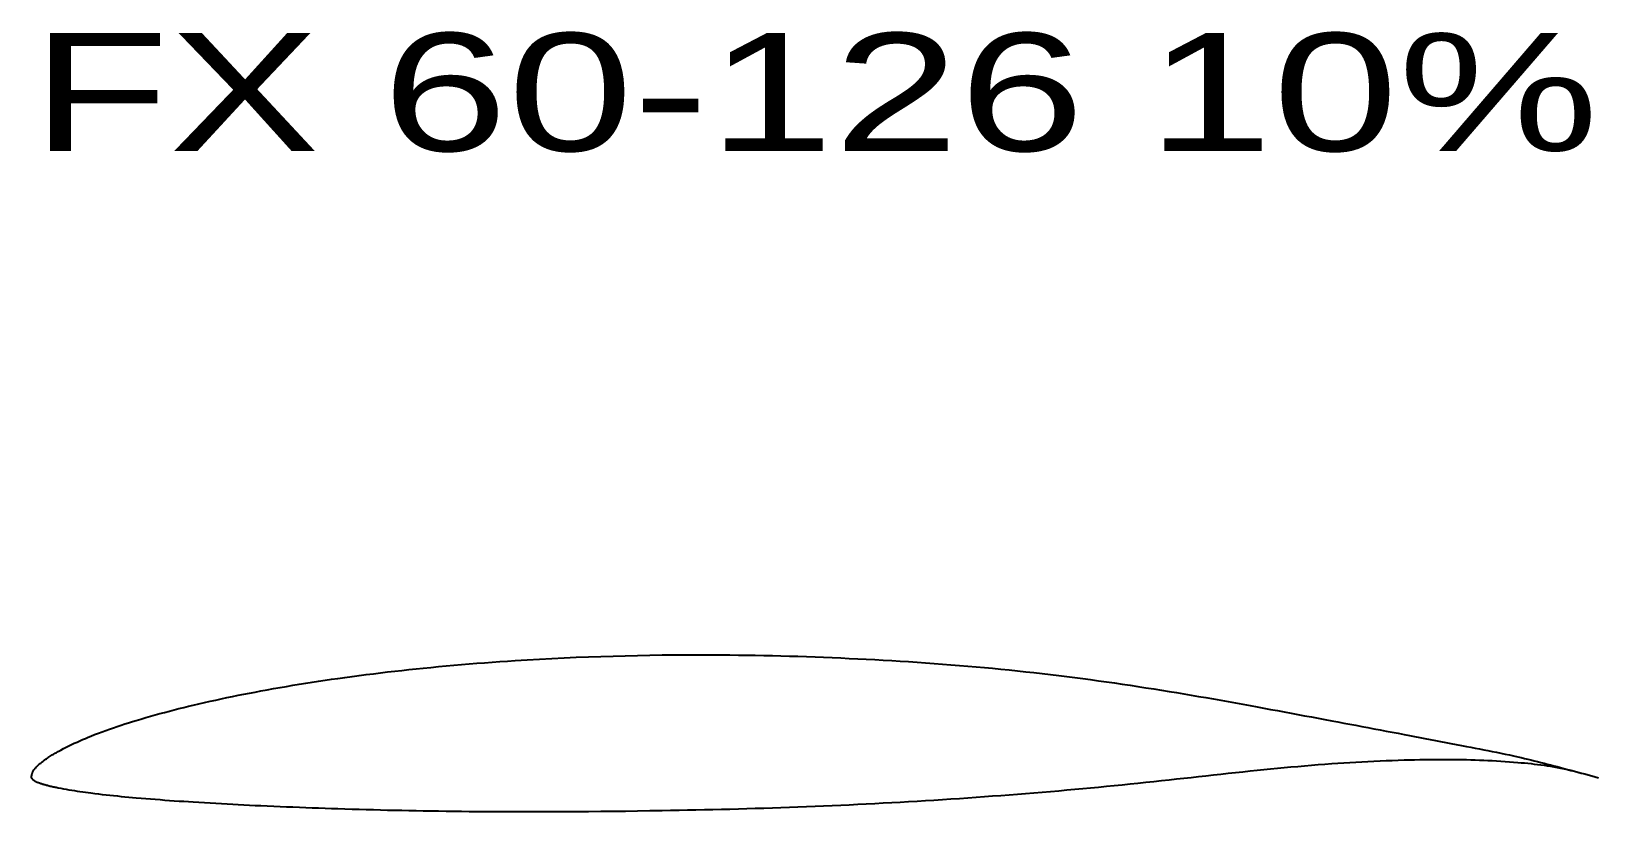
# Model space of a CAD drawing. Extents: x 0.04 to 8.05, y 0.36 to 4.35.
import ezdxf
from ezdxf.enums import TextEntityAlignment as Align

# ---------------------------------------------------------------- set-up
doc = ezdxf.new("R2010")
doc.units = 0
doc.layers.get('0').update_dxf_attribs({"linetype": 'CONTINUOUS'})

msp = doc.modelspace()

# ---------------------------------------------------------------- linework, layer by layer
at = {"color": 3, "linetype": 'CONTINUOUS'}
msp.add_lwpolyline([(0.0404, 0.5314), (0.0409, 0.5341), (0.0414, 0.5368), (0.0419, 0.5395), (0.0424, 0.5421), (0.0429, 0.5448), (0.0435, 0.5474), (0.0442, 0.5501), (0.0449, 0.5526), (0.0457, 0.5552), (0.0466, 0.5577), (0.0475, 0.5602), (0.0486, 0.5626), (0.0501, 0.5656), (0.0518, 0.5685), (0.0536, 0.5713), (0.0555, 0.5741), (0.0576, 0.5768), (0.0597, 0.5795), (0.062, 0.5821), (0.0643, 0.5846), (0.0667, 0.5871), (0.0692, 0.5895), (0.0717, 0.5919), (0.0742, 0.5943), (0.0777, 0.5975), (0.0812, 0.6006), (0.0847, 0.6036), (0.0882, 0.6066), (0.0917, 0.6095), (0.0953, 0.6124), (0.0989, 0.6153), (0.1025, 0.618), (0.1062, 0.6208), (0.1099, 0.6235), (0.1136, 0.6262), (0.1173, 0.6288), (0.1221, 0.6321), (0.1269, 0.6353), (0.1317, 0.6385), (0.1366, 0.6417), (0.1416, 0.6448), (0.1465, 0.6478), (0.1515, 0.6508), (0.1565, 0.6538), (0.1615, 0.6567), (0.1666, 0.6596), (0.1717, 0.6625), (0.1767, 0.6653), (0.1904, 0.6728), (0.2041, 0.6801), (0.2178, 0.6872), (0.2317, 0.6942), (0.2456, 0.7009), (0.2596, 0.7076), (0.2737, 0.7141), (0.2878, 0.7204), (0.302, 0.7266), (0.3163, 0.7327), (0.3306, 0.7387), (0.3449, 0.7445), (0.3639, 0.7521), (0.3829, 0.7594), (0.4021, 0.7666), (0.4212, 0.7736), (0.4405, 0.7804), (0.4598, 0.7871), (0.4791, 0.7937), (0.4985, 0.8001), (0.518, 0.8064), (0.5375, 0.8125), (0.557, 0.8186), (0.5765, 0.8245), (0.6006, 0.8317), (0.6247, 0.8388), (0.6489, 0.8457), (0.673, 0.8525), (0.6973, 0.8592), (0.7215, 0.8657), (0.7458, 0.8722), (0.7701, 0.8785), (0.7945, 0.8847), (0.8189, 0.8907), (0.8433, 0.8967), (0.8677, 0.9025), (0.8963, 0.9093), (0.925, 0.9158), (0.9537, 0.9223), (0.9824, 0.9286), (1.0111, 0.9348), (1.0399, 0.9409), (1.0687, 0.9468), (1.0976, 0.9527), (1.1264, 0.9584), (1.1553, 0.964), (1.1842, 0.9695), (1.2131, 0.9749), (1.2458, 0.981), (1.2785, 0.9869), (1.3112, 0.9926), (1.344, 0.9983), (1.3767, 1.0038), (1.4095, 1.0093), (1.4424, 1.0146), (1.4752, 1.0198), (1.508, 1.0249), (1.5409, 1.0298), (1.5738, 1.0347), (1.6067, 1.0394), (1.6429, 1.0445), (1.6791, 1.0494), (1.7154, 1.0542), (1.7516, 1.0589), (1.7879, 1.0634), (1.8242, 1.0679), (1.8605, 1.0722), (1.8969, 1.0763), (1.9332, 1.0804), (1.9696, 1.0843), (2.0059, 1.0881), (2.0423, 1.0919), (2.0814, 1.0957), (2.1205, 1.0995), (2.1596, 1.1031), (2.1987, 1.1066), (2.2378, 1.1099), (2.2769, 1.1132), (2.316, 1.1163), (2.3552, 1.1194), (2.3943, 1.1223), (2.4335, 1.125), (2.4727, 1.1277), (2.5118, 1.1303), (2.5744, 1.1342), (2.6369, 1.1378), (2.6995, 1.1411), (2.7621, 1.1441), (2.8247, 1.1469), (2.8873, 1.1494), (2.9499, 1.1517), (3.0126, 1.1536), (3.0752, 1.1553), (3.1379, 1.1568), (3.2005, 1.158), (3.2632, 1.1589), (3.3065, 1.1594), (3.3498, 1.1597), (3.3931, 1.16), (3.4364, 1.1601), (3.4797, 1.1601), (3.523, 1.1599), (3.5664, 1.1597), (3.6097, 1.1593), (3.653, 1.1588), (3.6963, 1.1582), (3.7396, 1.1575), (3.7829, 1.1566), (3.8266, 1.1557), (3.8702, 1.1546), (3.9139, 1.1534), (3.9576, 1.152), (4.0012, 1.1506), (4.0449, 1.1491), (4.0885, 1.1474), (4.1322, 1.1456), (4.1758, 1.1437), (4.2195, 1.1417), (4.2631, 1.1396), (4.3067, 1.1374), (4.35, 1.1351), (4.3932, 1.1327), (4.4365, 1.1302), (4.4797, 1.1276), (4.5229, 1.1249), (4.5662, 1.122), (4.6094, 1.119), (4.6526, 1.1159), (4.6958, 1.1127), (4.739, 1.1093), (4.7822, 1.1058), (4.8253, 1.1022), (4.8676, 1.0985), (4.9099, 1.0947), (4.9521, 1.0907), (4.9944, 1.0866), (5.0366, 1.0824), (5.0788, 1.078), (5.121, 1.0735), (5.1632, 1.0688), (5.2054, 1.064), (5.2475, 1.0591), (5.2896, 1.054), (5.3318, 1.0488), (5.3722, 1.0436), (5.4126, 1.0384), (5.4529, 1.033), (5.4933, 1.0274), (5.5336, 1.0218), (5.574, 1.016), (5.6143, 1.0102), (5.6545, 1.0042), (5.6948, 0.998), (5.7351, 0.9918), (5.7753, 0.9855), (5.8155, 0.979), (5.8534, 0.9729), (5.8912, 0.9666), (5.929, 0.9603), (5.9668, 0.9538), (6.0045, 0.9474), (6.0423, 0.9408), (6.08, 0.9342), (6.1178, 0.9275), (6.1555, 0.9207), (6.1932, 0.9139), (6.2309, 0.9071), (6.2686, 0.9002), (6.3033, 0.8939), (6.338, 0.8875), (6.3727, 0.8811), (6.4074, 0.8746), (6.4421, 0.8682), (6.4768, 0.8617), (6.5115, 0.8552), (6.5461, 0.8487), (6.5808, 0.8422), (6.6155, 0.8357), (6.6501, 0.8292), (6.6848, 0.8226), (6.7157, 0.8168), (6.7465, 0.811), (6.7773, 0.8052), (6.8082, 0.7994), (6.839, 0.7936), (6.8698, 0.7877), (6.9007, 0.7819), (6.9315, 0.7761), (6.9623, 0.7702), (6.9931, 0.7644), (7.024, 0.7585), (7.0548, 0.7526), (7.0814, 0.7476), (7.1079, 0.7425), (7.1345, 0.7374), (7.1611, 0.7323), (7.1876, 0.7272), (7.2142, 0.7221), (7.2408, 0.717), (7.2673, 0.7119), (7.2939, 0.7068), (7.3205, 0.7017), (7.347, 0.6966), (7.3736, 0.6915), (7.3955, 0.6872), (7.4174, 0.683), (7.4394, 0.6788), (7.4613, 0.6745), (7.4832, 0.6702), (7.5051, 0.6659), (7.5269, 0.6615), (7.5488, 0.657), (7.5706, 0.6524), (7.5925, 0.6478), (7.6143, 0.643), (7.636, 0.6381), (7.6528, 0.6343), (7.6695, 0.6304), (7.6862, 0.6264), (7.7028, 0.6224), (7.7195, 0.6183), (7.7362, 0.6141), (7.7528, 0.61), (7.7695, 0.6057), (7.7861, 0.6015), (7.8027, 0.5972), (7.8193, 0.5928), (7.8359, 0.5885), (7.8537, 0.5838), (7.8714, 0.5791), (7.8891, 0.5744), (7.9069, 0.5696), (7.9246, 0.5649), (7.9423, 0.5601), (7.96, 0.5553), (7.9778, 0.5506), (7.9955, 0.5458), (8.0132, 0.541), (8.0309, 0.5362), (8.0486, 0.5314)], dxfattribs=at)
at = {"color": 1, "linetype": 'CONTINUOUS'}
msp.add_lwpolyline([(0.0404, 0.5314), (0.0411, 0.5305), (0.0417, 0.5297), (0.0424, 0.5288), (0.043, 0.528), (0.0437, 0.5271), (0.0444, 0.5263), (0.045, 0.5255), (0.0457, 0.5247), (0.0464, 0.5239), (0.0471, 0.5232), (0.0479, 0.5224), (0.0486, 0.5217), (0.0504, 0.5201), (0.0523, 0.5186), (0.0542, 0.5172), (0.0563, 0.5159), (0.0584, 0.5147), (0.0606, 0.5136), (0.0628, 0.5125), (0.065, 0.5115), (0.0673, 0.5106), (0.0696, 0.5097), (0.0719, 0.5088), (0.0742, 0.5079), (0.0778, 0.5066), (0.0814, 0.5053), (0.085, 0.5041), (0.0886, 0.5028), (0.0922, 0.5017), (0.0958, 0.5005), (0.0994, 0.4994), (0.1029, 0.4983), (0.1065, 0.4972), (0.1101, 0.4962), (0.1137, 0.4951), (0.1173, 0.4941), (0.1222, 0.4928), (0.1271, 0.4916), (0.132, 0.4903), (0.1369, 0.4891), (0.1419, 0.488), (0.1468, 0.4868), (0.1518, 0.4857), (0.1568, 0.4846), (0.1618, 0.4836), (0.1668, 0.4825), (0.1717, 0.4815), (0.1767, 0.4805), (0.1907, 0.4778), (0.2047, 0.4752), (0.2187, 0.4726), (0.2327, 0.4702), (0.2467, 0.4678), (0.2607, 0.4656), (0.2747, 0.4634), (0.2887, 0.4613), (0.3028, 0.4593), (0.3168, 0.4573), (0.3309, 0.4554), (0.3449, 0.4535), (0.3642, 0.4511), (0.3834, 0.4487), (0.4027, 0.4465), (0.422, 0.4443), (0.4413, 0.4422), (0.4606, 0.4402), (0.4799, 0.4382), (0.4992, 0.4363), (0.5185, 0.4345), (0.5378, 0.4327), (0.5572, 0.431), (0.5765, 0.4293), (0.6008, 0.4272), (0.625, 0.4252), (0.6493, 0.4232), (0.6735, 0.4213), (0.6978, 0.4195), (0.7221, 0.4177), (0.7463, 0.4159), (0.7706, 0.4142), (0.7949, 0.4125), (0.8191, 0.4109), (0.8434, 0.4093), (0.8677, 0.4077), (0.8965, 0.4059), (0.9252, 0.4042), (0.954, 0.4025), (0.9828, 0.4008), (1.0116, 0.3992), (1.0403, 0.3976), (1.0691, 0.3961), (1.0979, 0.3946), (1.1267, 0.3931), (1.1555, 0.3917), (1.1843, 0.3903), (1.2131, 0.389), (1.2459, 0.3875), (1.2787, 0.386), (1.3115, 0.3846), (1.3443, 0.3833), (1.3771, 0.382), (1.4099, 0.3807), (1.4427, 0.3794), (1.4755, 0.3782), (1.5083, 0.3771), (1.5411, 0.3759), (1.5739, 0.3748), (1.6067, 0.3738), (1.643, 0.3726), (1.6793, 0.3715), (1.7156, 0.3705), (1.7519, 0.3694), (1.7882, 0.3685), (1.8245, 0.3675), (1.8608, 0.3666), (1.8971, 0.3658), (1.9334, 0.365), (1.9697, 0.3642), (2.006, 0.3635), (2.0423, 0.3628), (2.0814, 0.3621), (2.1206, 0.3615), (2.1597, 0.3609), (2.1988, 0.3604), (2.2379, 0.36), (2.2771, 0.3596), (2.3162, 0.3592), (2.3553, 0.3589), (2.3945, 0.3586), (2.4336, 0.3584), (2.4727, 0.3583), (2.5118, 0.3582), (2.5745, 0.3581), (2.6371, 0.3581), (2.6997, 0.3583), (2.7623, 0.3585), (2.8249, 0.3589), (2.8875, 0.3594), (2.9501, 0.36), (3.0127, 0.3607), (3.0754, 0.3614), (3.138, 0.3623), (3.2006, 0.3633), (3.2632, 0.3643), (3.3065, 0.3651), (3.3498, 0.3659), (3.3931, 0.3667), (3.4364, 0.3676), (3.4797, 0.3686), (3.5231, 0.3696), (3.5664, 0.3706), (3.6097, 0.3717), (3.653, 0.3729), (3.6963, 0.3741), (3.7396, 0.3753), (3.7829, 0.3767), (3.8266, 0.378), (3.8702, 0.3795), (3.9139, 0.381), (3.9575, 0.3826), (4.0012, 0.3843), (4.0449, 0.386), (4.0885, 0.3878), (4.1322, 0.3897), (4.1758, 0.3916), (4.2194, 0.3936), (4.2631, 0.3957), (4.3067, 0.3979), (4.35, 0.4001), (4.3932, 0.4024), (4.4364, 0.4048), (4.4796, 0.4072), (4.5229, 0.4097), (4.5661, 0.4123), (4.6093, 0.4149), (4.6525, 0.4177), (4.6957, 0.4204), (4.7389, 0.4233), (4.7821, 0.4262), (4.8253, 0.4292), (4.8676, 0.4322), (4.9098, 0.4352), (4.952, 0.4383), (4.9942, 0.4414), (5.0364, 0.4447), (5.0786, 0.4479), (5.1208, 0.4513), (5.163, 0.4547), (5.2052, 0.4582), (5.2474, 0.4618), (5.2896, 0.4654), (5.3318, 0.4691), (5.3721, 0.4728), (5.4124, 0.4765), (5.4528, 0.4802), (5.4931, 0.4841), (5.5334, 0.488), (5.5738, 0.4919), (5.6141, 0.4959), (5.6544, 0.5), (5.6947, 0.5041), (5.735, 0.5083), (5.7753, 0.5126), (5.8155, 0.5169), (5.8533, 0.5209), (5.8911, 0.5251), (5.9288, 0.5292), (5.9666, 0.5333), (6.0043, 0.5375), (6.0421, 0.5417), (6.0798, 0.5458), (6.1176, 0.5499), (6.1553, 0.5541), (6.1931, 0.5581), (6.2309, 0.5622), (6.2686, 0.5661), (6.3033, 0.5697), (6.3379, 0.5732), (6.3726, 0.5767), (6.4072, 0.5801), (6.4419, 0.5834), (6.4766, 0.5866), (6.5113, 0.5897), (6.546, 0.5928), (6.5807, 0.5957), (6.6154, 0.5985), (6.6501, 0.6011), (6.6848, 0.6037), (6.7156, 0.6058), (6.7464, 0.6078), (6.7772, 0.6098), (6.808, 0.6116), (6.8389, 0.6133), (6.8697, 0.6149), (6.9005, 0.6164), (6.9314, 0.6177), (6.9622, 0.619), (6.9931, 0.6202), (7.0239, 0.6212), (7.0548, 0.6222), (7.0814, 0.6229), (7.1079, 0.6235), (7.1345, 0.6241), (7.1611, 0.6245), (7.1876, 0.6249), (7.2142, 0.6251), (7.2408, 0.6252), (7.2674, 0.6252), (7.2939, 0.6251), (7.3205, 0.6248), (7.347, 0.6244), (7.3736, 0.6239), (7.3955, 0.6233), (7.4174, 0.6226), (7.4393, 0.6218), (7.4611, 0.6209), (7.483, 0.6199), (7.5049, 0.6188), (7.5267, 0.6176), (7.5486, 0.6163), (7.5705, 0.6148), (7.5923, 0.6133), (7.6142, 0.6116), (7.636, 0.6098), (7.6528, 0.6084), (7.6695, 0.6069), (7.6863, 0.6053), (7.703, 0.6036), (7.7197, 0.6017), (7.7364, 0.5998), (7.753, 0.5977), (7.7697, 0.5954), (7.7863, 0.593), (7.8029, 0.5904), (7.8194, 0.5876), (7.8359, 0.5845), (7.8538, 0.581), (7.8717, 0.5773), (7.8895, 0.5733), (7.9073, 0.5691), (7.925, 0.5648), (7.9427, 0.5603), (7.9604, 0.5557), (7.9781, 0.5509), (7.9957, 0.5461), (8.0134, 0.5412), (8.031, 0.5363), (8.0486, 0.5314)], dxfattribs=at)

# ---------------------------------------------------------------- texts
at = {"color": 7}
msp.add_text('FX 60-126 10%', height=0.6028, dxfattribs=at).set_placement((0.0404, 3.7346), (8.0486, 3.7346), align=Align.FIT)

doc.saveas('drawing.dxf')
